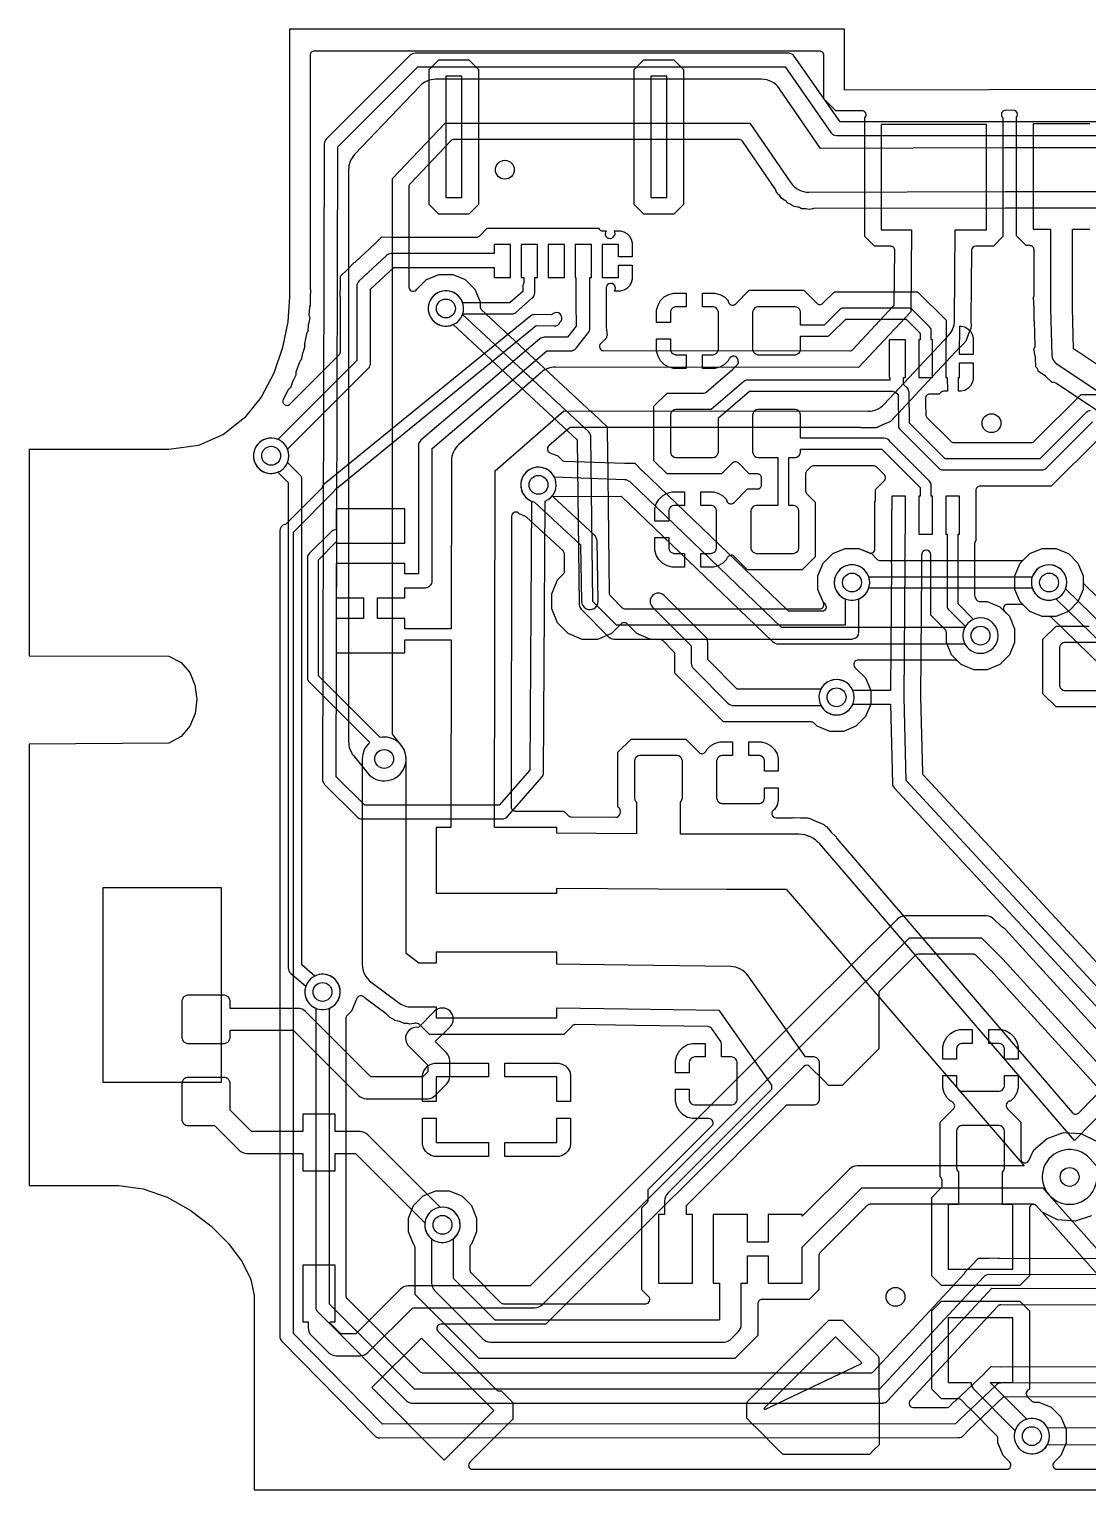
# Model space of a CAD drawing. Header units: millimetres. Extents: x 2.1 to 97.9, y 0.8 to 28.7.
# Drawn here: x 2.06 to 21.67, y 0.8 to 27.88 of the extents above; entities that cross this region are included whole.
import ezdxf

# ---------------------------------------------------------------- set-up
doc = ezdxf.new("R2010")
doc.units = ezdxf.units.MM

msp = doc.modelspace()

# ---------------------------------------------------------------- linework, layer by layer
at = {"layer": '16_copper'}
for points in [[(33.814, 26.162), (17.084, 26.162), (16.233, 27.378, 0.244734), (16.129, 27.432), (9.207, 27.432, 0.198912), (9.118, 27.395), (7.562, 25.839, 0.198209), (7.525, 25.75), (7.493, 13.97, 0.199616), (7.53, 13.88), (8.133, 13.277, 0.198912), (8.223, 13.24), (10.827, 13.24), (10.837, 13.241, 0.196886), (10.923, 13.283), (11.558, 14.014, 0.179334), (11.589, 14.096), (11.619, 19.128, 0.967945), (11.388, 19.742), (11.348, 19.725, 0.640674), (11.365, 19.13), (11.335, 14.145), (10.769, 13.494), (8.276, 13.494), (7.747, 14.022), (7.779, 25.697), (9.26, 27.178), (16.063, 27.178), (16.914, 25.962, 0.244734), (17.018, 25.908), (33.941, 25.908, 0.414214)], [(34.519, 25.679), (20.149, 25.679, 0.000779), (20.148, 25.679), (16.719, 25.669), (15.963, 26.773, 0.24743), (15.627, 26.949), (9.588, 26.949, 0.205584), (9.294, 26.823), (8.087, 25.553, 0.192257), (7.976, 25.273), (7.976, 14.668, 0.170304), (8.065, 14.415), (8.319, 14.097, 1), (8.953, 14.605), (8.788, 14.811), (8.788, 25.111), (9.763, 26.137), (15.413, 26.137), (16.17, 25.032, 0.248257), (16.506, 24.855), (20.149, 24.867), (23.393, 24.867)], [(23.012, 24.562), (20.15, 24.562, 0.000779), (20.15, 24.562), (16.588, 24.551, 0.05124), (16.573, 24.549), (16.513, 24.537), (16.447, 24.549, 0.047018), (16.433, 24.55), (16.366, 24.55, 0.222691), (16.295, 24.577), (16.235, 24.589), (16.179, 24.625, 0.047028), (16.166, 24.632), (16.104, 24.657, 0.222679), (16.049, 24.71), (15.998, 24.743), (15.96, 24.799, 0.047036), (15.951, 24.81), (15.903, 24.857, 0.222688), (15.872, 24.927), (15.275, 25.799, 0.247425), (15.212, 25.832), (9.927, 25.832, 0.205584), (9.871, 25.808), (9.114, 25.011, 0.192258), (9.093, 24.959), (9.093, 23.081, 0.648642), (9.243, 23.059), (9.421, 23.237), (9.653, 23.333), (9.905, 23.333), (10.137, 23.237), (10.315, 23.059), (10.411, 22.827), (10.411, 22.736, 0.208277), (10.435, 22.68), (12.483, 20.775, 0.077175), (12.504, 20.761), (12.635, 20.633, 0.005932), (12.637, 20.632), (12.768, 20.51), (12.77, 20.331, 0.005928), (12.77, 20.329), (12.776, 20.146, 0.081094), (12.772, 20.122), (12.805, 17.427, 0.195727), (12.828, 17.374), (13.047, 17.155, 0.198912), (13.101, 17.132), (16.715, 17.132), (16.718, 17.133, 0.545454), (16.768, 17.263), (16.672, 17.495), (16.672, 17.747), (16.768, 17.979), (16.946, 18.157), (17.178, 18.253), (17.43, 18.253), (17.624, 18.173, 0.534518), (17.729, 18.243), (17.729, 19.12, 0.129294), (17.739, 19.157), (17.739, 19.346), (17.903, 19.51, 0.414214), (17.903, 19.618), (17.756, 19.764, 0.198912), (17.702, 19.787), (16.596, 19.787, 0.198912), (16.542, 19.764), (16.462, 19.684, 0.198912), (16.44, 19.63), (16.44, 19.327, 0.198912), (16.462, 19.273), (16.624, 19.111), (16.624, 18.1), (16.381, 17.856), (15.369, 17.856), (15.12, 18.105, 0.435396), (15.009, 18.101), (15.005, 18.097, 0.148521), (14.977, 18.048), (14.909, 17.98), (14.825, 17.932), (14.732, 17.907), (14.503, 17.907), (14.503, 18.161), (14.699, 18.161), (14.727, 18.169), (14.753, 18.183), (14.773, 18.204), (14.788, 18.229), (14.796, 18.257), (14.796, 18.954), (14.788, 18.982), (14.773, 19.007), (14.753, 19.028), (14.727, 19.042), (14.699, 19.05), (14.503, 19.05), (14.503, 19.304), (14.732, 19.304), (14.825, 19.279), (14.909, 19.231), (14.977, 19.163, 0.681829), (15.12, 19.106), (15.369, 19.355), (15.551, 19.355, 0.414214), (15.627, 19.431), (15.627, 19.558, 0.414214), (15.551, 19.634), (15.401, 19.634), (15.199, 19.837, 0.414214), (15.091, 19.837), (14.888, 19.634), (13.877, 19.634), (13.633, 19.878), (13.633, 20.889), (13.877, 21.133), (14.554, 21.133, 0.17976), (14.604, 21.151), (15.088, 21.569, 0.018491), (15.092, 21.572), (15.176, 21.656, 0.21835), (15.198, 21.716), (15.197, 21.721, 0.743364), (15.041, 21.784), (15.037, 21.78, 0.148521), (15.008, 21.731), (14.94, 21.663), (14.857, 21.615), (14.764, 21.59), (14.535, 21.59), (14.535, 21.844), (14.731, 21.844), (14.759, 21.852), (14.784, 21.866), (14.805, 21.887), (14.82, 21.912), (14.827, 21.94), (14.827, 22.637), (14.82, 22.665), (14.805, 22.69), (14.784, 22.711), (14.759, 22.725), (14.731, 22.733), (14.535, 22.733), (14.535, 22.987), (14.764, 22.987), (14.857, 22.962), (14.94, 22.914), (15.008, 22.846, 0.681829), (15.152, 22.789), (15.401, 23.038), (16.412, 23.038), (16.653, 22.797, 0.414214), (16.761, 22.797), (16.977, 23.012), (18.52, 23.012), (19.049, 22.483), (19.046, 22.122), (19.044, 22.122), (19.044, 21.965), (19.042, 21.773), (19.044, 21.753), (19.044, 21.42), (19.07, 21.42), (19.073, 21.166), (19.003, 21.166, 0.198912), (18.949, 21.144), (18.92, 21.115), (18.743, 21.115, 0.419063), (18.667, 21.038), (18.668, 20.958), (18.667, 20.954), (18.67, 20.732, 0.195757), (18.693, 20.679), (19.132, 20.241, 0.19852), (19.186, 20.218), (20.628, 20.218, 0.198912), (20.682, 20.241), (21.549, 21.107), (22.406, 21.107, 0.198912)], [(21.717, 20.803, 0.198912), (21.645, 20.773), (20.786, 19.914), (19.028, 19.914), (18.368, 20.572), (18.36, 21.149, 0.199659), (18.329, 21.221), (18.256, 21.291), (18.256, 21.42), (18.294, 21.42), (18.294, 22.122), (17.994, 22.122), (17.994, 21.42), (18.002, 21.42), (18.002, 21.374), (15.367, 21.374, 0.179762), (15.301, 21.349), (14.696, 20.828), (14.035, 20.828), (14.006, 20.82), (13.981, 20.806), (13.96, 20.785), (13.946, 20.76), (13.938, 20.732), (13.938, 20.035), (13.946, 20.007), (13.96, 19.982), (13.981, 19.961), (14.006, 19.947), (14.035, 19.939), (14.731, 19.939), (14.759, 19.947), (14.784, 19.961), (14.805, 19.982), (14.82, 20.007), (14.827, 20.035), (14.827, 20.673), (15.405, 21.171), (18.054, 21.171), (18.073, 21.159), (18.099, 21.149), (18.112, 21.147), (18.157, 21.104), (18.165, 20.528, 0.195755), (18.195, 20.458), (18.915, 19.74, 0.198522), (18.986, 19.71), (20.828, 19.71, 0.198912), (20.9, 19.74), (21.759, 20.599)], [(21.863, 20.272), (20.996, 19.406), (19.675, 19.406, 0.414214), (19.599, 19.329), (19.599, 18.391, 0.204132), (19.575, 18.336), (19.575, 17.385, 0.14431), (19.588, 17.343), (19.592, 17.338, 0.391593), (19.691, 17.269), (19.811, 17.269), (20.043, 17.173), (20.221, 16.995), (20.317, 16.763), (20.317, 16.511), (20.221, 16.279), (20.043, 16.101), (19.811, 16.005), (19.559, 16.005), (19.327, 16.101), (19.149, 16.279), (19.053, 16.511), (19.053, 16.695, 0.198912), (19.03, 16.749), (18.763, 17.016), (18.763, 18.137, 0.996173), (18.594, 18.137), (18.593, 17.969, 0.001917), (18.593, 17.969), (18.593, 17.861), (18.592, 17.855), (18.574, 15.499, 0.007906), (18.574, 15.496), (18.607, 14.102, 0.182578), (18.627, 14.052), (27.852, 4.076, 0.209102)], [(27.742, 3.747), (18.306, 13.951), (18.269, 15.495), (18.288, 17.97, 0.121078), (18.284, 18.034), (18.288, 18.066), (18.288, 18.518), (18.294, 18.518), (18.294, 19.22), (18.044, 19.22), (18.044, 18.984, 0.096534), (18.034, 18.937), (18.034, 18.066), (18.037, 18.038, 0.123092), (18.034, 17.971), (18.016, 15.621), (17.32, 15.621, 0.965066), (16.707, 15.389), (16.724, 15.349, 0.642766), (17.32, 15.367), (18.018, 15.367), (18.053, 13.897, 0.182584), (18.087, 13.814), (27.593, 3.533, 0.2091)], [(25.126, 12.958), (21.008, 16.967, 0.195455), (20.954, 16.989), (20.829, 16.989), (20.597, 17.085), (20.419, 17.263), (20.323, 17.495), (20.323, 17.747), (20.419, 17.979), (20.597, 18.157), (20.829, 18.253), (21.081, 18.253), (21.313, 18.157), (21.491, 17.979), (21.587, 17.747), (21.587, 17.641, 0.202374), (21.61, 17.586), (25.728, 13.576, 0.195455)], [(25.653, 13.224), (21.26, 17.502, 0.958684), (20.661, 17.766), (20.644, 17.727, 0.647489), (21.083, 17.32), (25.476, 13.042)], [(27.331, 3.315), (20.397, 10.918), (20.153, 11.186, 0.111743), (20.079, 11.237), (19.934, 11.382, 0.198912), (19.79, 11.441), (18.288, 11.441, 0.198245), (18.145, 11.382), (16.426, 9.672, 0.000642), (16.426, 9.672), (11.339, 4.585), (9.08, 4.585, 0.198912), (8.937, 4.525), (8.107, 3.696), (7.831, 3.696), (7.633, 3.894), (7.633, 3.917), (7.73, 3.917), (7.73, 4.967), (7.13, 4.967), (7.13, 3.917), (7.226, 3.917), (7.226, 3.81, 0.198912), (7.286, 3.666), (7.603, 3.349, 0.198912), (7.747, 3.289), (8.191, 3.289, 0.198912), (8.335, 3.349), (9.165, 4.178), (11.423, 4.178, 0.198912), (11.567, 4.238), (16.713, 9.384), (18.372, 11.035), (19.706, 11.035), (20.1, 10.64), (27.091, 2.975, 0.210328)], [(26.681, 2.972), (20.035, 10.26), (20.035, 10.26), (19.881, 10.429, 0.011502), (19.878, 10.431), (19.602, 10.708, 0.198912), (19.548, 10.73), (18.529, 10.73, 0.198249), (18.476, 10.708), (17.824, 10.059, 0.199458), (17.801, 10.005), (17.801, 9.109, 0.000113), (17.801, 9.109), (17.801, 8.977), (17.707, 8.884, 0.000406), (17.707, 8.884), (17.596, 8.773), (17.595, 8.772), (17.212, 8.39, 0.000464), (17.212, 8.39), (17.122, 8.301), (16.996, 8.301, 0.000451), (16.996, 8.301), (16.869, 8.301), (16.78, 8.391, 0.000449), (16.78, 8.391), (16.519, 8.651, 0.414163), (16.411, 8.651), (11.633, 3.874), (9.685, 3.874, 0.668179), (9.631, 3.743), (10.716, 2.658, 0.198902), (10.77, 2.636), (10.805, 2.636), (11.021, 2.42), (11.021, 2.115), (10.222, 1.316, 0.6682), (10.276, 1.186), (20.173, 1.186), (20.175, 1.186, 0.654774), (20.227, 1.316), (20.102, 1.441), (20.005, 1.673), (20.005, 1.756, 0.197782), (19.983, 1.81), (19.485, 2.312, 0.090146), (19.461, 2.328), (19.333, 2.466, 0.208784), (19.277, 2.49), (18.959, 2.49), (18.78, 2.669), (18.78, 4.121), (18.959, 4.3), (20.411, 4.3), (20.59, 4.121), (20.59, 2.669, 0.580512), (20.557, 2.529), (20.632, 2.454, 0.200043), (20.686, 2.431), (20.763, 2.431), (20.996, 2.335), (21.173, 2.157), (21.27, 1.925), (21.27, 1.673), (21.173, 1.441), (21.048, 1.316, 0.668179), (21.102, 1.186), (24.936, 1.186)], [(24.693, 1.604), (20.723, 6.07, 0.689638), (20.59, 6.02), (20.59, 4.769), (20.411, 4.59), (18.959, 4.59), (18.78, 4.769), (18.78, 6.221), (18.951, 6.393, 0.198912), (18.974, 6.446), (18.974, 6.537, 0.14431), (18.962, 6.578), (18.957, 6.584, 0.075692), (18.936, 6.606), (18.936, 7.618), (19.185, 7.867, 0.435396), (19.18, 7.978), (19.176, 7.982, 0.148504), (19.127, 8.01), (19.059, 8.078), (19.011, 8.162), (18.986, 8.255), (18.986, 8.484), (19.241, 8.484), (19.241, 8.288), (19.248, 8.26), (19.263, 8.234), (19.283, 8.214), (19.309, 8.199), (19.337, 8.191), (20.033, 8.191), (20.061, 8.199), (20.087, 8.214), (20.107, 8.234), (20.122, 8.26), (20.13, 8.288), (20.13, 8.484), (20.383, 8.484), (20.383, 8.255), (20.359, 8.162), (20.311, 8.078), (20.243, 8.01, 0.681804), (20.185, 7.867), (20.434, 7.618), (20.434, 6.939, 0.796389), (20.579, 6.906), (20.675, 7.104), (20.917, 7.319), (21.222, 7.425), (21.545, 7.406), (21.836, 7.265)], [(67.335, 2.54), (25.628, 2.54), (21.716, 6.941, 1), (20.956, 6.267), (25.02, 1.695, 0.214228), (25.4, 1.524), (67.503, 1.524, 0.161647)]]:
    msp.add_lwpolyline(points, format="xyb", dxfattribs=at)
for points in [[(17.317, 16.575, 0.384428), (17.431, 16.701), (17.431, 17.319, 0.965066), (17.198, 17.932), (17.159, 17.916, 0.642766), (17.177, 17.319), (17.177, 16.828), (12.943, 16.828), (12.503, 17.268), (12.465, 20.322, 0.205077), (12.425, 20.413), (10.087, 22.588, 0.94801), (9.485, 22.846), (9.468, 22.807, 0.655618), (9.914, 22.403), (12.212, 20.264), (12.249, 17.213, 0.195723), (12.286, 17.125), (12.801, 16.611, 0.198912), (12.891, 16.573), (17.304, 16.573)], [(18.794, 22.122), (18.771, 22.122), (18.771, 22.289, 0.198912), (18.741, 22.36), (18.423, 22.678, 0.198912), (18.352, 22.708), (17.145, 22.708, 0.198912), (17.073, 22.678), (16.785, 22.39), (16.351, 22.39), (16.351, 22.637), (16.344, 22.665), (16.329, 22.69), (16.308, 22.711), (16.283, 22.725), (16.255, 22.733), (15.559, 22.733), (15.53, 22.725), (15.505, 22.711), (15.484, 22.69), (15.47, 22.665), (15.462, 22.637), (15.462, 21.94), (15.47, 21.912), (15.484, 21.887), (15.505, 21.866), (15.53, 21.852), (15.559, 21.844), (16.255, 21.844), (16.283, 21.852), (16.308, 21.866), (16.329, 21.887), (16.344, 21.912), (16.351, 21.94), (16.351, 22.187), (16.828, 22.187, 0.198912), (16.899, 22.217), (17.187, 22.504), (18.309, 22.504), (18.567, 22.246), (18.567, 22.122), (18.544, 22.122), (18.544, 21.42), (18.794, 21.42)], [(16.251, 18.169), (16.277, 18.183), (16.297, 18.204), (16.312, 18.229), (16.32, 18.257), (16.32, 18.954), (16.312, 18.982), (16.297, 19.007), (16.277, 19.028), (16.251, 19.042), (16.223, 19.05), (16.135, 19.05), (16.135, 19.939), (16.255, 19.939), (16.283, 19.947), (16.308, 19.961), (16.329, 19.982), (16.344, 20.007), (16.351, 20.035), (16.351, 20.091), (17.858, 20.091), (17.871, 20.081), (18.567, 19.384), (18.567, 19.22), (18.544, 19.22), (18.544, 18.518), (18.794, 18.518), (18.794, 19.22), (18.771, 19.22), (18.771, 19.426, 0.198912), (18.741, 19.498), (18.011, 20.228, 0.330977), (17.895, 20.295), (16.351, 20.295), (16.351, 20.732), (16.344, 20.76), (16.329, 20.785), (16.308, 20.806), (16.283, 20.82), (16.255, 20.828), (15.559, 20.828), (15.53, 20.82), (15.505, 20.806), (15.484, 20.785), (15.47, 20.76), (15.462, 20.732), (15.462, 20.035), (15.47, 20.007), (15.484, 19.982), (15.505, 19.961), (15.53, 19.947), (15.559, 19.939), (15.932, 19.939), (15.932, 19.05), (15.527, 19.05), (15.499, 19.042), (15.473, 19.028), (15.453, 19.007), (15.438, 18.982), (15.431, 18.954), (15.431, 18.257), (15.438, 18.229), (15.453, 18.204), (15.473, 18.183), (15.499, 18.169), (15.527, 18.161), (16.223, 18.161)], [(7.557, 9.711, 1), (7.429, 10.355), (7.388, 10.344), (7.349, 10.328), (7.112, 10.535), (7.112, 19.526, 0.198912), (7.075, 19.616), (6.844, 19.847, 0.965066), (6.246, 20.116), (6.23, 20.076, 0.642766), (6.664, 19.668), (6.858, 19.474), (6.858, 10.478, 0.216271), (6.901, 10.382), (7.182, 10.137), (7.171, 10.097), (7.166, 10.054), (7.166, 10.012), (7.171, 9.969), (7.182, 9.928), (7.199, 9.888), (7.22, 9.851), (7.246, 9.817), (7.277, 9.786), (7.311, 9.76), (7.348, 9.739), (7.388, 9.722), (7.429, 9.711), (7.472, 9.706), (7.514, 9.706)], [(19.749, 16.315, 1), (19.621, 16.959), (19.58, 16.948), (19.558, 16.939), (19.271, 17.227), (19.271, 18.518), (19.294, 18.518), (19.294, 19.22), (19.044, 19.22), (19.044, 18.518), (19.067, 18.518), (19.067, 17.185, 0.198912), (19.097, 17.113), (19.404, 16.806), (19.391, 16.782), (19.374, 16.742), (19.363, 16.701), (19.358, 16.658), (19.358, 16.616), (19.363, 16.573), (19.374, 16.532), (19.391, 16.492), (19.412, 16.455), (19.438, 16.421), (19.469, 16.39), (19.503, 16.364), (19.54, 16.343), (19.58, 16.326), (19.621, 16.315), (19.664, 16.31), (19.706, 16.31)], [(9.448, 8.054, 0.185976), (9.581, 8.112), (9.79, 8.321, 0.198912), (9.849, 8.465), (9.849, 8.76, 0.198912), (9.79, 8.903), (9.581, 9.112), (9.856, 9.387, 1), (9.569, 9.674), (9.269, 9.374, 0.730665), (9.091, 9.028), (9.443, 8.676), (9.443, 8.549), (9.353, 8.459), (8.388, 8.459), (7.179, 9.669, 0.198912), (7.035, 9.728), (5.779, 9.728), (5.779, 9.873), (5.771, 9.901), (5.756, 9.927), (5.736, 9.947), (5.71, 9.962), (5.682, 9.97), (4.986, 9.97), (4.958, 9.962), (4.932, 9.947), (4.912, 9.927), (4.897, 9.901), (4.889, 9.873), (4.889, 9.177), (4.897, 9.149), (4.912, 9.123), (4.932, 9.103), (4.958, 9.088), (4.986, 9.08), (5.682, 9.08), (5.71, 9.088), (5.736, 9.103), (5.756, 9.123), (5.771, 9.149), (5.779, 9.177), (5.779, 9.322), (6.951, 9.322), (8.16, 8.112, 0.198912), (8.304, 8.053), (9.438, 8.053)], [(9.78, 5.393, 0.960569), (9.678, 6.04), (8.332, 7.386, 0.198912), (8.189, 7.445), (7.73, 7.445), (7.73, 7.767), (7.13, 7.767), (7.13, 7.445), (6.177, 7.445), (5.779, 7.844), (5.779, 8.349), (5.771, 8.377), (5.756, 8.403), (5.736, 8.423), (5.71, 8.438), (5.682, 8.446), (4.986, 8.446), (4.958, 8.438), (4.932, 8.423), (4.912, 8.403), (4.897, 8.377), (4.889, 8.349), (4.889, 7.653), (4.897, 7.625), (4.912, 7.599), (4.932, 7.579), (4.958, 7.564), (4.986, 7.557), (5.491, 7.557), (5.949, 7.098, 0.198912), (6.093, 7.039), (7.13, 7.039), (7.13, 6.717), (7.73, 6.717), (7.73, 7.039), (8.104, 7.039), (9.39, 5.753), (9.388, 5.736), (9.388, 5.694), (9.394, 5.651), (9.405, 5.61), (9.421, 5.57), (9.443, 5.533), (9.469, 5.499), (9.499, 5.468), (9.533, 5.442), (9.57, 5.421), (9.61, 5.404), (9.651, 5.393), (9.694, 5.388), (9.737, 5.388)], [(16.153, 1.459, 0.00041), (16.153, 1.459), (16.026, 1.459), (15.938, 1.547, 0.000116), (15.938, 1.547), (15.553, 1.932), (15.553, 1.933), (15.444, 2.042), (15.352, 2.133), (15.352, 2.26, 0.000092), (15.352, 2.26), (15.352, 2.389, 0.019618), (15.355, 2.394), (15.358, 2.402, 0.095859), (15.365, 2.439), (16.872, 3.947), (17.125, 3.947), (17.788, 3.283, 0.134878), (17.803, 3.238), (17.803, 3.113, 0.000082), (17.803, 3.113), (17.804, 1.923), (17.804, 1.922), (17.804, 1.764, 0.000205), (17.804, 1.764), (17.804, 1.638), (17.715, 1.549, 0.00021), (17.714, 1.549), (17.625, 1.459), (17.497, 1.459, 0.000318), (17.497, 1.459), (17.341, 1.459), (17.341, 1.459), (16.311, 1.459), (16.309, 1.459)], [(20.702, 1.477, 1), (20.573, 2.121), (20.542, 2.112), (19.865, 2.795), (20.285, 2.795), (20.285, 3.995), (19.085, 3.995), (19.085, 2.795), (19.51, 2.795, 0.217977), (19.554, 2.676), (20.325, 1.898), (20.316, 1.863), (20.31, 1.82), (20.31, 1.777), (20.316, 1.735), (20.327, 1.693), (20.343, 1.654), (20.365, 1.617), (20.391, 1.583), (20.421, 1.552), (20.455, 1.526), (20.492, 1.505), (20.532, 1.488), (20.573, 1.477), (20.616, 1.472), (20.659, 1.472)]]:
    msp.add_lwpolyline(points, format="xyb", close=True, dxfattribs=at)
for points in [[(13.684, 22.441), (13.684, 22.67), (13.709, 22.763), (13.757, 22.846), (13.825, 22.914), (13.908, 22.962), (14.001, 22.987), (14.23, 22.987), (14.23, 22.733), (14.035, 22.733), (14.006, 22.725), (13.981, 22.711), (13.96, 22.69), (13.946, 22.665), (13.938, 22.637), (13.938, 22.441)], [(19.327, 22.376), (19.392, 22.359), (19.45, 22.326), (19.497, 22.278), (19.531, 22.22), (19.548, 22.156), (19.548, 21.847), (19.297, 21.847), (19.302, 22.376)], [(14.001, 21.59), (13.908, 21.615), (13.825, 21.663), (13.757, 21.731), (13.709, 21.814), (13.684, 21.907), (13.684, 22.136), (13.938, 22.136), (13.938, 21.94), (13.946, 21.912), (13.96, 21.887), (13.981, 21.866), (14.006, 21.852), (14.035, 21.844), (14.23, 21.844), (14.23, 21.59)], [(19.274, 21.42), (19.294, 21.42), (19.294, 21.695), (19.548, 21.695), (19.548, 21.387), (19.531, 21.322), (19.497, 21.264), (19.45, 21.217), (19.392, 21.183), (19.327, 21.166), (19.276, 21.166)], [(13.652, 18.758), (13.652, 18.987), (13.677, 19.08), (13.725, 19.163), (13.793, 19.231), (13.877, 19.279), (13.97, 19.304), (14.199, 19.304), (14.199, 19.05), (14.003, 19.05), (13.975, 19.042), (13.949, 19.028), (13.929, 19.007), (13.914, 18.982), (13.907, 18.954), (13.907, 18.758)], [(13.97, 17.907), (13.877, 17.932), (13.793, 17.98), (13.725, 18.048), (13.677, 18.131), (13.652, 18.224), (13.652, 18.453), (13.907, 18.453), (13.907, 18.257), (13.914, 18.229), (13.929, 18.204), (13.949, 18.183), (13.975, 18.169), (14.003, 18.161), (14.199, 18.161), (14.199, 17.907)], [(15.655, 9.953), (15.655, 9.952), (15.655, 9.952)], [(18.986, 8.788), (18.986, 9.017), (19.011, 9.11), (19.059, 9.194), (19.127, 9.262), (19.211, 9.31), (19.304, 9.334), (19.533, 9.334), (19.533, 9.08), (19.337, 9.08), (19.309, 9.073), (19.283, 9.058), (19.263, 9.038), (19.248, 9.012), (19.241, 8.984), (19.241, 8.788)], [(20.13, 8.788), (20.13, 8.984), (20.122, 9.012), (20.107, 9.038), (20.087, 9.058), (20.061, 9.073), (20.033, 9.08), (19.837, 9.08), (19.837, 9.334), (20.066, 9.334), (20.159, 9.31), (20.243, 9.262), (20.311, 9.194), (20.359, 9.11), (20.383, 9.017), (20.383, 8.788)], [(9.287, 8.615), (9.287, 8.615), (9.287, 8.615)], [(20.285, 6.095), (20.091, 6.095), (20.091, 6.694), (20.107, 6.71), (20.122, 6.736), (20.13, 6.764), (20.13, 7.46), (20.122, 7.488), (20.107, 7.514), (20.087, 7.534), (20.061, 7.549), (20.033, 7.557), (19.337, 7.557), (19.309, 7.549), (19.283, 7.534), (19.263, 7.514), (19.248, 7.488), (19.241, 7.46), (19.241, 6.764), (19.248, 6.736), (19.263, 6.71), (19.279, 6.694), (19.279, 6.095), (19.085, 6.095), (19.085, 4.895), (20.285, 4.895)], [(10.668, 2.275), (9.325, 3.618), (8.406, 2.699), (9.749, 1.356)], [(17.467, 3.14), (17.483, 3.157), (16.998, 3.642), (15.669, 2.313), (15.691, 2.291)]]:
    msp.add_lwpolyline(points, close=True, dxfattribs=at)
at = {"layer": '1_copper'}
for points in [[(12.673, 23.887), (12.673, 23.277), (12.977, 23.277), (12.977, 23.506), (13.231, 23.506), (13.231, 23.244), (13.214, 23.179), (13.181, 23.121), (13.133, 23.074), (13.075, 23.041), (13.011, 23.023), (12.901, 23.023, 0.97581), (12.769, 23.137), (12.765, 23.132, 0.163955), (12.749, 23.086), (12.749, 22.958, 0.035411), (12.748, 22.947), (12.748, 22.798, 0.001517), (12.748, 22.798), (12.751, 22.365, 0.02883), (12.751, 22.356), (12.769, 22.208, 0.141154), (12.752, 22.157), (12.647, 22.05, 0.673742), (12.7, 21.919), (17.261, 21.914, 0.207892), (17.317, 21.938), (18.067, 22.741, 0.187776), (18.088, 22.792), (18.097, 23.777, 0.417015), (18.021, 23.854), (17.72, 23.854), (17.542, 24.032), (17.542, 26.235, 0.68561), (17.49, 26.367), (17.351, 26.367), (17.348, 26.366), (17.162, 26.366, 0.000595), (17.162, 26.366), (17.004, 26.366), (16.892, 26.478, 0.000594), (16.892, 26.478), (16.781, 26.589), (16.781, 26.747, 0.000595), (16.781, 26.747), (16.78, 26.933), (16.781, 26.936), (16.781, 27.395, 0.414214), (16.704, 27.471), (7.339, 27.471, 0.414214), (7.263, 27.395), (7.263, 23.086, 0.110944), (7.273, 23.049), (7.263, 22.904, 0.016972), (7.263, 22.899), (7.263, 22.754, 0.127634), (7.25, 22.718), (7.241, 22.584, 0.134233), (7.255, 22.534), (7.23, 22.409, 0.032534), (7.229, 22.399), (7.22, 22.271, 0.173431), (7.193, 22.227), (7.158, 22.051), (7.158, 22.048, 0.127434), (7.166, 22), (7.125, 21.88, 0.033826), (7.122, 21.87), (7.097, 21.746, 0.176584), (7.064, 21.705), (6.999, 21.518, 0.017265), (6.998, 21.513), (6.997, 21.505, 0.108126), (7.001, 21.463), (6.944, 21.355, 0.038659), (6.939, 21.344), (6.899, 21.228, 0.188026), (6.857, 21.192), (6.764, 21.015, 0.861261), (6.885, 20.926), (7.801, 21.842, 0.198912), (7.823, 21.896), (7.823, 22.913, 0.086309), (7.817, 22.941), (7.823, 23.12, 0.00806), (7.823, 23.122), (7.823, 23.301), (7.954, 23.423, 0.008063), (7.955, 23.425), (8.082, 23.552, 0.09294), (8.106, 23.566), (8.462, 23.9, 0.008063), (8.463, 23.901), (8.59, 24.028), (8.769, 24.022, 0.00806), (8.771, 24.022), (10.345, 24.022, 0.198912), (10.399, 24.044), (10.546, 24.192), (12.604, 24.192, 0.329076), (12.686, 24.141), (12.749, 24.141, 0.962249), (12.879, 24.026), (12.884, 24.03, 0.357461), (12.901, 24.141), (13.011, 24.141), (13.075, 24.123), (13.133, 24.09), (13.181, 24.043), (13.214, 23.985), (13.231, 23.92), (13.231, 23.658), (12.977, 23.658), (12.977, 23.887)], [(6.605, 19.649, 0.471237), (6.844, 20.094), (8.345, 21.595, 0.198912), (8.382, 21.685), (8.382, 23.059), (8.813, 23.463), (10.673, 23.463), (10.673, 23.277), (10.977, 23.277), (10.977, 23.887), (10.673, 23.887), (10.673, 23.717), (8.763, 23.717, 0.190545), (8.676, 23.683), (8.168, 23.207, 0.207307), (8.128, 23.114), (8.128, 21.738), (6.664, 20.274), (6.646, 20.281), (6.605, 20.293), (6.562, 20.298), (6.519, 20.298), (6.476, 20.293), (6.435, 20.281), (6.395, 20.265), (6.358, 20.244), (6.324, 20.217), (6.294, 20.187), (6.268, 20.153), (6.246, 20.116), (6.23, 20.076), (6.219, 20.035), (6.213, 19.992), (6.213, 19.949), (6.219, 19.907), (6.23, 19.865), (6.246, 19.826), (6.268, 19.788), (6.294, 19.754), (6.324, 19.724), (6.358, 19.698), (6.395, 19.676), (6.435, 19.66), (6.476, 19.649), (6.519, 19.643), (6.562, 19.643)], [(9.843, 22.379, 0.271215), (10.091, 22.6), (11.005, 22.6, 0.184367), (11.072, 22.625), (11.371, 22.892, 0.260052), (11.427, 22.99), (11.427, 23.277), (11.477, 23.277), (11.477, 23.887), (11.173, 23.887), (11.173, 23.277), (11.223, 23.277), (11.223, 23.171, 0.145461), (11.205, 23.116), (11.203, 23.014), (10.966, 22.803), (10.091, 22.803), (10.09, 22.807), (10.073, 22.846), (10.052, 22.884), (10.026, 22.918), (9.995, 22.948), (9.961, 22.974), (9.924, 22.996), (9.884, 23.012), (9.843, 23.023), (9.8, 23.029), (9.758, 23.029), (9.715, 23.023), (9.674, 23.012), (9.634, 22.996), (9.597, 22.974), (9.563, 22.948), (9.532, 22.918), (9.506, 22.884), (9.485, 22.846), (9.468, 22.807), (9.457, 22.765), (9.452, 22.723), (9.452, 22.68), (9.457, 22.637), (9.468, 22.596), (9.485, 22.556), (9.506, 22.519), (9.532, 22.485), (9.563, 22.455), (9.597, 22.428), (9.634, 22.407), (9.674, 22.391), (9.715, 22.379), (9.758, 22.374), (9.8, 22.374)], [(19.749, 16.315, 1), (19.621, 16.959), (19.58, 16.948, 0.192262), (19.395, 16.789), (16, 16.789), (13.191, 19.485, 0.184495), (13.091, 19.527), (11.789, 19.573, 0.941246), (11.183, 19.326), (11.199, 19.286, 0.226258), (11.421, 19.111), (12.276, 18.322), (12.294, 17.269, 1), (12.598, 17.275), (12.579, 18.392, 0.204754), (12.53, 18.502), (11.761, 19.213), (13.025, 19.222), (15.833, 16.527, 0.193582), (15.938, 16.485), (19.395, 16.485), (19.412, 16.455), (19.438, 16.421), (19.469, 16.39), (19.503, 16.364), (19.54, 16.343), (19.58, 16.326), (19.621, 16.315), (19.664, 16.31), (19.706, 16.31)], [(14.351, 5.905), (14.237, 5.905), (14.237, 6.075), (16.099, 7.938), (16.604, 7.938), (16.632, 7.945), (16.658, 7.96), (16.678, 7.98), (16.693, 8.006), (16.701, 8.034), (16.701, 8.73), (16.693, 8.758), (16.678, 8.784), (16.658, 8.804), (16.632, 8.819), (16.604, 8.827), (16.44, 8.827), (15.382, 10.33, 0.240196), (15.055, 10.503), (13.155, 10.531), (11.836, 10.55), (11.836, 10.77), (9.601, 10.77), (9.601, 10.566), (9.279, 10.566), (9.042, 10.744), (9.042, 14.351, 0.471313), (8.559, 14.75), (7.417, 15.892), (7.417, 18.043), (7.747, 18.373), (7.747, 18.352), (9.017, 18.352), (9.017, 18.986), (7.747, 18.986), (7.747, 18.593, 0.263447), (7.65, 18.563), (7.243, 18.157, 0.198912), (7.214, 18.085), (7.214, 15.85, 0.198912), (7.243, 15.778), (8.367, 14.654, 0.214426), (8.23, 14.351), (8.23, 10.541, 0.236067), (8.392, 10.216), (8.9, 9.835, 0.162278), (9.144, 9.754), (9.601, 9.754), (9.601, 9.55), (11.836, 9.55), (11.836, 9.737), (13.143, 9.718), (14.836, 9.693), (15.812, 8.307), (15.812, 8.225), (13.89, 6.303, 0.198912), (13.83, 6.16), (13.83, 5.905), (13.716, 5.905), (13.716, 4.636), (14.351, 4.636)], [(17.368, 17.299, 0.271215), (17.615, 17.52), (20.643, 17.52, 0.942334), (21.277, 17.685), (21.266, 17.727, 0.721207), (20.643, 17.723), (17.615, 17.723), (17.614, 17.727), (17.598, 17.766), (17.577, 17.804), (17.55, 17.838), (17.52, 17.868), (17.486, 17.894), (17.449, 17.916), (17.409, 17.932), (17.368, 17.943), (17.325, 17.949), (17.282, 17.949), (17.24, 17.943), (17.198, 17.932), (17.159, 17.916), (17.121, 17.894), (17.087, 17.868), (17.057, 17.838), (17.031, 17.804), (17.009, 17.766), (16.993, 17.727), (16.982, 17.685), (16.976, 17.643), (16.976, 17.6), (16.982, 17.557), (16.993, 17.516), (17.009, 17.476), (17.031, 17.439), (17.057, 17.405), (17.087, 17.375), (17.121, 17.348), (17.159, 17.327), (17.198, 17.311), (17.24, 17.299), (17.282, 17.294), (17.325, 17.294)], [(17.082, 15.172, 1), (16.954, 15.816), (16.913, 15.805, 0.192262), (16.728, 15.646), (15.176, 15.646), (14.63, 16.192), (14.63, 16.51, 0.198912), (14.586, 16.618), (13.824, 17.38, 1), (13.608, 17.164), (14.326, 16.447), (14.326, 16.129, 0.198912), (14.37, 16.021), (15.005, 15.386, 0.198912), (15.113, 15.342), (16.728, 15.342), (16.745, 15.312), (16.771, 15.278), (16.802, 15.247), (16.836, 15.221), (16.873, 15.2), (16.913, 15.183), (16.954, 15.172), (16.997, 15.167), (17.039, 15.167)], [(17.877, 2.414, 0.192878), (17.962, 2.454), (19.893, 4.54), (28.492, 4.528, 0.976985), (29.072, 4.831), (29.051, 4.869, 0.632575), (28.465, 4.782), (19.838, 4.794, 0.209373), (19.744, 4.754), (17.813, 2.667), (9.197, 2.667), (7.62, 4.244), (7.62, 9.731, 0.965066), (7.388, 10.344), (7.348, 10.327, 0.642766), (7.366, 9.731), (7.366, 4.191, 0.198912), (7.403, 4.101), (9.054, 2.45, 0.198912), (9.144, 2.413), (17.869, 2.413)]]:
    msp.add_lwpolyline(points, format="xyb", close=True, dxfattribs=at)
for points in [[(9.649, 24.452), (9.47, 24.631), (9.47, 27.133), (9.649, 27.312), (10.201, 27.312), (10.38, 27.133), (10.38, 24.631), (10.201, 24.452)], [(13.449, 24.452), (13.27, 24.631), (13.27, 27.133), (13.449, 27.312), (14.001, 27.312), (14.18, 27.133), (14.18, 24.631), (14.001, 24.452)], [(10.075, 27.007), (9.775, 27.007), (9.775, 24.757), (10.075, 24.757)], [(13.875, 27.007), (13.575, 27.007), (13.575, 24.757), (13.875, 24.757)], [(11.977, 23.887), (11.673, 23.887), (11.673, 23.277), (11.977, 23.277)], [(15.684, 14.122), (15.684, 14.318), (15.677, 14.346), (15.662, 14.372), (15.642, 14.392), (15.616, 14.407), (15.588, 14.415), (15.392, 14.415), (15.392, 14.668), (15.621, 14.668), (15.714, 14.644), (15.798, 14.596), (15.866, 14.528), (15.914, 14.444), (15.938, 14.351), (15.938, 14.122)], [(5.621, 11.96), (3.421, 11.96), (3.421, 8.36), (5.621, 8.36)], [(14.034, 8.534), (14.034, 8.763), (14.058, 8.856), (14.106, 8.94), (14.174, 9.008), (14.258, 9.056), (14.351, 9.08), (14.58, 9.08), (14.58, 8.827), (14.384, 8.827), (14.356, 8.819), (14.33, 8.804), (14.31, 8.784), (14.295, 8.758), (14.288, 8.73), (14.288, 8.534)], [(9.347, 8.001), (9.347, 8.492), (9.365, 8.556), (9.398, 8.614), (9.445, 8.661), (9.503, 8.695), (9.568, 8.712), (10.566, 8.712), (10.566, 8.458), (9.601, 8.458), (9.601, 8.001)], [(11.836, 8.001), (11.836, 8.458), (10.871, 8.458), (10.871, 8.712), (11.87, 8.712), (11.934, 8.695), (11.992, 8.661), (12.04, 8.614), (12.073, 8.556), (12.09, 8.492), (12.09, 8.001)], [(9.568, 6.985), (9.503, 7.002), (9.445, 7.036), (9.398, 7.083), (9.365, 7.141), (9.347, 7.206), (9.347, 7.696), (9.601, 7.696), (9.601, 7.239), (10.566, 7.239), (10.566, 6.985)], [(10.871, 6.985), (10.871, 7.239), (11.836, 7.239), (11.836, 7.696), (12.09, 7.696), (12.09, 7.206), (12.073, 7.141), (12.04, 7.083), (11.992, 7.036), (11.934, 7.002), (11.87, 6.985)]]:
    msp.add_lwpolyline(points, close=True, dxfattribs=at)
for points in [[(21.832, 20.818), (21.082, 21.318, 0.085764), (21.058, 21.328), (21.049, 21.33, 0.084271), (21.014, 21.33), (20.896, 21.441, 0.042029), (20.886, 21.449), (20.752, 21.538, 0.163642), (20.738, 21.586), (20.732, 21.594, 0.084285), (20.707, 21.619), (20.703, 21.78, 0.042021), (20.701, 21.793), (20.67, 21.951, 0.235187), (20.696, 22.015), (20.683, 22.461, 0.088876), (20.676, 22.489), (20.676, 22.699, 0.007352), (20.676, 22.701), (20.669, 22.911, 0.096841), (20.676, 22.94), (20.676, 23.79, 0.414214), (20.599, 23.866), (20.532, 23.866), (20.354, 24.045), (20.354, 26.248, 0.644135), (20.296, 26.374), (20.146, 26.373, 0.514), (20.075, 26.273), (20.077, 26.265, 0.095419), (20.101, 26.235), (20.101, 24.032), (19.923, 23.854), (19.596, 23.854, 0.411418), (19.52, 23.778), (19.507, 22.489, 0.010747), (19.507, 22.486), (19.512, 22.361, 0.09494), (19.506, 22.331), (19.457, 22.216, 0.010749), (19.456, 22.213), (19.412, 22.097, 0.094868), (19.395, 22.07), (19.306, 21.983, 0.010746), (19.304, 21.981), (18.219, 20.821, 0.079066), (18.205, 20.8), (18.114, 20.709, 0.008636), (18.112, 20.707), (18.025, 20.613, 0.074104), (18.005, 20.6), (17.886, 20.55, 0.008634), (17.884, 20.549), (17.767, 20.496, 0.074075), (17.743, 20.491), (17.615, 20.491, 0.008624), (17.612, 20.491), (17.484, 20.487, 0.084278), (17.459, 20.492), (12.107, 20.497, 0.181952), (12.056, 20.479), (11.686, 20.155, 0.556108), (11.707, 20.027), (11.852, 19.967), (11.925, 19.894, 0.189813), (11.976, 19.872), (13.087, 19.833, 0.013906), (13.091, 19.833), (13.272, 19.836, 0.051488), (13.288, 19.829), (13.41, 19.698, 0.013908), (13.413, 19.695), (16.1, 17.115, 0.193589), (16.153, 17.094), (16.753, 17.094, 0.668189), (16.807, 17.224), (16.768, 17.263), (16.672, 17.495), (16.672, 17.747), (16.768, 17.979), (16.946, 18.157), (17.178, 18.253), (17.43, 18.253), (17.662, 18.157), (17.769, 18.05, 0.198912), (17.823, 18.028), (20.436, 18.028, 0.198912), (20.49, 18.05), (20.597, 18.157), (20.829, 18.253), (21.081, 18.253), (21.313, 18.157), (21.491, 17.979), (21.587, 17.747), (21.587, 17.495), (21.491, 17.263), (21.313, 17.085), (21.081, 16.989), (20.829, 16.989), (20.597, 17.085), (20.49, 17.193, 0.198912), (20.436, 17.215), (20.185, 17.215, 0.668179), (20.131, 17.085), (20.221, 16.995), (20.317, 16.763), (20.317, 16.511), (20.221, 16.279), (20.043, 16.101), (19.811, 16.005), (19.559, 16.005), (19.327, 16.101), (19.27, 16.157, 0.198912), (19.217, 16.18), (17.397, 16.18, 0.648642), (17.376, 16.03), (17.554, 15.852), (17.65, 15.62), (17.65, 15.368), (17.554, 15.136), (17.376, 14.958), (17.144, 14.862), (16.892, 14.862), (16.66, 14.958), (16.603, 15.014, 0.198912), (16.55, 15.037), (14.924, 15.037), (14.021, 15.94), (14.021, 16.289, 0.198912), (13.998, 16.343), (13.797, 16.545, 0.198912), (13.743, 16.567), (13.576, 16.567), (13.317, 16.675), (13.135, 16.856, 0.414214), (13.027, 16.856), (12.845, 16.675), (12.586, 16.567), (12.306, 16.567), (12.047, 16.675), (11.849, 16.873), (11.741, 17.132), (11.741, 17.412), (11.849, 17.671), (11.957, 17.78, 0.20334), (11.979, 17.835), (11.974, 18.154, 0.204755), (11.949, 18.209), (11.274, 18.833, 0.088539), (11.251, 18.847), (11.135, 18.895, 0.728464), (10.996, 18.85), (10.987, 13.462, 0.41473), (11.063, 13.386), (11.963, 13.386), (12.05, 13.299, 0.19741), (12.103, 13.276), (12.928, 13.271, 0.315996), (13, 13.322), (13.002, 13.327, 0.341681), (12.993, 13.436), (12.988, 13.441, 0.076452), (12.967, 13.464), (12.967, 14.476), (13.21, 14.719), (14.222, 14.719), (14.471, 14.47, 0.435396), (14.582, 14.475), (14.586, 14.479, 0.148521), (14.614, 14.528), (14.682, 14.596), (14.766, 14.644), (14.859, 14.668), (15.088, 14.668), (15.088, 14.415), (14.892, 14.415), (14.864, 14.407), (14.838, 14.392), (14.818, 14.372), (14.803, 14.346), (14.796, 14.318), (14.796, 13.622), (14.803, 13.594), (14.818, 13.568), (14.838, 13.548), (14.864, 13.533), (14.892, 13.526), (15.588, 13.526), (15.616, 13.533), (15.642, 13.548), (15.662, 13.568), (15.677, 13.594), (15.684, 13.622), (15.684, 13.818), (15.938, 13.818), (15.938, 13.589), (15.914, 13.496), (15.866, 13.412, 0.828849), (15.896, 13.259), (16.177, 13.259, 0.121496), (16.22, 13.269), (16.347, 13.259, 0.018967), (16.353, 13.259), (16.481, 13.259), (16.499, 13.251, 0.121516), (16.542, 13.244), (16.656, 13.186, 0.018981), (16.662, 13.184), (16.78, 13.135), (16.794, 13.121, 0.121536), (16.831, 13.098), (16.914, 13.001, 0.018972), (16.918, 12.997), (17.009, 12.906, 0.143292), (17.029, 12.868), (21.388, 7.791, 0.439666), (21.5, 7.788), (23.797, 10.132, 0.052472)], [(24.119, 10.025), (21.427, 7.278), (16.705, 12.777, 0.218709), (16.32, 12.954), (14.988, 12.954), (14.123, 12.96), (14.123, 13.553), (14.138, 13.568), (14.153, 13.594), (14.161, 13.622), (14.161, 14.318), (14.153, 14.346), (14.138, 14.372), (14.118, 14.392), (14.092, 14.407), (14.064, 14.415), (13.368, 14.415), (13.34, 14.407), (13.314, 14.392), (13.294, 14.372), (13.279, 14.346), (13.272, 14.318), (13.272, 13.622), (13.279, 13.594), (13.294, 13.568), (13.31, 13.552), (13.31, 12.964), (11.836, 12.973), (11.836, 13.081), (10.681, 13.081), (10.693, 19.691), (11.964, 20.802), (17.602, 20.796, 0.207896), (17.899, 20.925), (19.093, 22.201, 0.187767), (19.202, 22.475), (19.218, 24.158), (19.796, 24.158), (19.796, 26.108), (17.846, 26.108), (17.846, 24.158), (18.406, 24.158), (18.391, 22.641), (17.426, 21.609), (11.811, 21.615, 0.181951), (11.543, 21.515), (10.019, 20.181, 0.215813), (9.881, 19.876), (9.875, 16.764), (9.017, 16.764), (9.017, 16.954), (8.509, 16.954), (8.509, 17.335), (9.017, 17.335), (9.017, 17.526), (9.398, 17.526, 0.414214), (9.525, 17.653), (9.525, 20.103), (11.648, 21.914), (12.09, 21.914, 0.23065), (12.19, 21.963), (12.419, 22.255, 0.169118), (12.446, 22.334), (12.443, 22.797), (12.443, 23.277), (12.477, 23.277), (12.477, 23.887), (12.173, 23.887), (12.173, 23.277), (12.189, 23.277), (12.189, 23), (12.188, 22.99), (12.189, 22.796), (12.192, 22.376), (12.029, 22.168), (11.601, 22.168, 0.178421), (11.519, 22.137), (9.316, 20.258, 0.219565), (9.271, 20.161), (9.271, 17.78), (9.017, 17.78), (9.017, 17.971), (7.747, 17.971), (7.747, 17.335), (8.255, 17.335), (8.255, 16.954), (7.747, 16.954), (7.747, 16.32), (9.017, 16.32), (9.017, 16.561), (9.875, 16.561), (9.869, 13.081), (9.601, 13.081), (9.601, 11.862), (11.836, 11.862), (11.836, 11.957), (13.714, 11.946), (13.714, 11.946), (14.983, 11.938, 0.00159), (14.986, 11.938), (16.086, 11.938), (20.492, 6.807), (17.399, 6.807, 0.198912), (17.255, 6.748), (16.383, 5.875), (16.383, 5.905), (15.748, 5.905), (15.748, 5.397), (15.367, 5.397), (15.367, 5.905), (14.732, 5.905), (14.732, 4.636), (14.846, 4.636), (14.846, 3.958), (14.838, 3.95), (10.689, 3.95), (9.919, 4.72), (9.919, 5.458, 0.960575), (9.533, 5.988), (9.499, 5.962, 0.46839), (9.512, 5.458), (9.512, 4.636, 0.198912), (9.572, 4.492), (10.461, 3.603, 0.198912), (10.604, 3.543), (14.923, 3.543), (14.933, 3.544, 0.185976), (15.066, 3.603), (15.193, 3.73, 0.198912), (15.253, 3.874), (15.253, 4.636), (15.367, 4.636), (15.367, 5.144), (15.748, 5.144), (15.748, 4.636), (16.383, 4.636), (16.383, 5.301), (17.483, 6.401), (20.841, 6.401), (20.951, 6.273, 0.647599), (21.839, 6.537)], [(21.709, 26.121), (20.659, 26.121), (20.659, 24.171), (20.98, 24.171), (20.98, 22.708, 0.007352), (20.98, 22.702), (21.006, 21.838, 0.242963), (21.096, 21.675), (22.049, 21.04, 0.14807)], [(31.63, 2.788), (20.06, 2.781, 0.192561), (19.972, 2.746), (19.293, 2.099, 0.013557), (19.288, 2.094), (19.224, 2.026), (8.607, 2.019), (6.953, 3.703), (6.953, 18.557), (7.692, 19.296, 0.133754), (7.718, 19.342), (11.453, 22.383), (11.777, 22.377, 0.356549), (11.897, 22.453), (11.912, 22.473, 0.812818), (11.766, 22.607), (11.753, 22.597), (11.738, 22.581), (11.419, 22.587, 0.177047), (11.353, 22.564), (7.524, 19.446, 0.030981), (7.513, 19.435), (7.507, 19.428, 0.132629), (7.488, 19.379), (6.808, 18.699), (6.8, 18.698, 0.355417), (6.699, 18.574), (6.699, 3.651, 0.196548), (6.736, 3.562), (8.463, 1.803), (8.468, 1.8), (8.472, 1.795), (8.478, 1.791), (8.485, 1.786), (8.49, 1.783), (8.495, 1.78), (8.503, 1.777), (8.51, 1.773), (8.516, 1.772), (8.521, 1.769), (8.528, 1.769), (8.537, 1.766), (8.547, 1.766), (8.554, 1.765), (19.279, 1.772, 0.206644), (19.371, 1.812), (19.47, 1.917), (20.111, 2.527), (31.687, 2.534, 0.211519)], [(22.096, 15.316), (21.084, 15.316), (20.841, 15.56), (20.841, 16.571), (21.084, 16.815), (21.697, 16.815, 0.198912)], [(21.743, 5.882), (21.436, 5.781), (21.113, 5.806), (20.825, 5.952), (20.724, 6.069, 0.218716), (20.666, 6.096), (17.641, 6.096, 0.198912), (17.587, 6.074), (16.71, 5.197, 0.198912), (16.688, 5.143), (16.688, 4.509), (16.509, 4.331), (15.634, 4.331, 0.414214), (15.557, 4.254), (15.557, 3.663), (15.133, 3.239), (10.394, 3.239), (9.207, 4.425), (9.207, 5.297, 0.193334), (9.18, 5.357), (9.083, 5.589), (9.083, 5.841), (9.18, 6.073), (9.357, 6.251), (9.59, 6.347), (9.841, 6.347), (10.074, 6.251), (10.251, 6.073), (10.348, 5.841), (10.348, 5.589), (10.251, 5.357, 0.226138), (10.223, 5.297), (10.223, 4.877, 0.198912), (10.246, 4.824), (10.793, 4.277, 0.198912), (10.846, 4.254), (13.482, 4.254, 0.668179), (13.536, 4.385), (13.411, 4.509), (13.411, 6.032), (13.503, 6.124, 0.198912), (13.526, 6.178), (13.526, 6.37), (14.709, 7.553, 0.668179), (14.655, 7.684), (14.351, 7.684), (14.258, 7.708), (14.174, 7.756), (14.106, 7.824), (14.058, 7.908), (14.034, 8.001), (14.034, 8.23), (14.288, 8.23), (14.288, 8.034), (14.295, 8.006), (14.31, 7.98), (14.33, 7.96), (14.356, 7.945), (14.384, 7.938), (15.08, 7.938), (15.108, 7.945), (15.134, 7.96), (15.154, 7.98), (15.169, 8.006), (15.177, 8.034), (15.177, 8.73), (15.169, 8.758), (15.154, 8.784), (15.134, 8.804), (15.108, 8.819), (15.08, 8.827), (14.884, 8.827), (14.884, 9.071, 0.154518), (14.871, 9.115), (14.699, 9.359, 0.240188), (14.638, 9.391), (13.295, 9.411), (13.295, 9.411), (12.177, 9.427, 0.202731), (12.122, 9.405), (11.963, 9.246), (9.475, 9.246), (9.294, 9.426, 0.071778), (9.277, 9.44), (9.269, 9.442, 0.233845), (9.189, 9.448), (9.105, 9.436, 0.153019), (9.056, 9.447), (9.045, 9.449), (9.003, 9.449), (8.924, 9.482, 0.035491), (8.913, 9.485), (8.83, 9.506, 0.152954), (8.79, 9.535), (8.78, 9.541), (8.741, 9.557), (8.681, 9.618, 0.035491), (8.673, 9.625), (8.289, 9.912), (8.282, 9.916, 0.644102), (8.123, 9.901), (8.029, 9.675), (7.947, 9.593, 0.198912), (7.925, 9.539), (7.925, 4.401, 0.198912), (7.947, 4.348), (9.301, 2.994, 0.198912), (9.354, 2.972), (17.647, 2.972, 0.209004), (17.703, 2.996), (19.386, 4.815, 0.096427), (19.401, 4.842), (19.525, 4.966, 0.010051), (19.527, 4.968), (19.646, 5.096, 0.023533), (19.653, 5.099), (19.828, 5.099, 0.01004), (19.831, 5.099), (20.005, 5.106, 0.106618), (20.037, 5.099), (28.253, 5.087, 0.199285)], [(28.316, 4.223), (20.059, 4.235, 0.209378), (20.003, 4.211), (18.381, 2.458, 0.65446), (18.437, 2.33), (19.059, 2.33, 0.206651), (19.114, 2.354), (19.191, 2.435, 0.12266), (19.223, 2.453), (19.757, 2.963, 0.006119), (19.759, 2.964), (19.885, 3.09), (20.064, 3.086, 0.006121), (20.066, 3.086), (31.461, 3.092, 0.211524)], [(38.451, 1.928), (20.928, 1.951), (20.91, 1.981), (20.884, 2.015), (20.854, 2.046), (20.82, 2.072), (20.783, 2.093), (20.743, 2.11), (20.702, 2.121), (20.659, 2.126), (20.616, 2.126), (20.573, 2.121), (20.532, 2.11), (20.492, 2.093), (20.455, 2.072), (20.421, 2.046), (20.391, 2.015), (20.365, 1.981), (20.343, 1.944), (20.327, 1.904), (20.316, 1.863), (20.31, 1.82), (20.31, 1.777), (20.316, 1.735), (20.327, 1.693), (20.343, 1.654), (20.365, 1.617), (20.391, 1.583), (20.421, 1.552), (20.455, 1.526), (20.492, 1.505), (20.532, 1.488), (20.573, 1.477), (20.616, 1.472), (20.659, 1.472), (20.702, 1.477, 0.226074), (20.927, 1.646), (38.861, 1.623)]]:
    msp.add_lwpolyline(points, format="xyb", dxfattribs=at)
for points in [[(22.223, 21.412), (21.409, 21.955), (21.387, 22.711), (21.387, 24.171), (21.709, 24.171)], [(21.855, 16.51), (21.242, 16.51), (21.214, 16.502), (21.188, 16.488), (21.168, 16.467), (21.153, 16.442), (21.146, 16.414), (21.146, 15.717), (21.153, 15.689), (21.168, 15.664), (21.188, 15.643), (21.214, 15.629), (21.242, 15.621), (21.938, 15.621)]]:
    msp.add_lwpolyline(points, dxfattribs=at)
at = {"layer": 'drills_via_1_16'}
for centre in [(10.871, 25.273), (9.779, 22.701), (19.888, 20.574), (6.541, 19.971), (11.494, 19.431), (17.304, 17.621), (20.955, 17.621), (19.685, 16.637), (17.018, 15.494), (8.636, 14.351), (7.493, 10.033), (21.336, 6.604), (9.716, 5.715), (18.11, 4.381), (20.637, 1.799)]:
    msp.add_circle(centre, 0.175, dxfattribs=at)
at = {"layer": 'outline'}
msp.add_lwpolyline([(33.269, 26.786), (17.162, 26.747), (17.162, 27.877), (6.882, 27.877), (6.882, 22.915), (6.851, 22.454), (6.754, 21.975), (6.591, 21.502), (6.356, 21.06), (6.047, 20.672), (5.661, 20.365), (5.195, 20.163), (4.646, 20.09), (2.058, 20.09), (2.058, 16.263), (4.646, 16.259), (4.871, 16.141), (5.032, 15.953), (5.129, 15.717), (5.162, 15.457), (5.13, 15.196), (5.034, 14.958), (4.873, 14.767), (4.646, 14.644), (2.058, 14.624), (2.058, 6.443), (2.058, 6.443), (3.716, 6.443), (4.169, 6.385), (4.615, 6.226), (5.038, 5.989), (5.421, 5.695), (5.748, 5.368), (6.002, 5.03), (6.166, 4.703), (6.225, 4.409), (6.225, 0.805), (70.526, 0.805)], dxfattribs=at)

doc.saveas('drawing.dxf')
